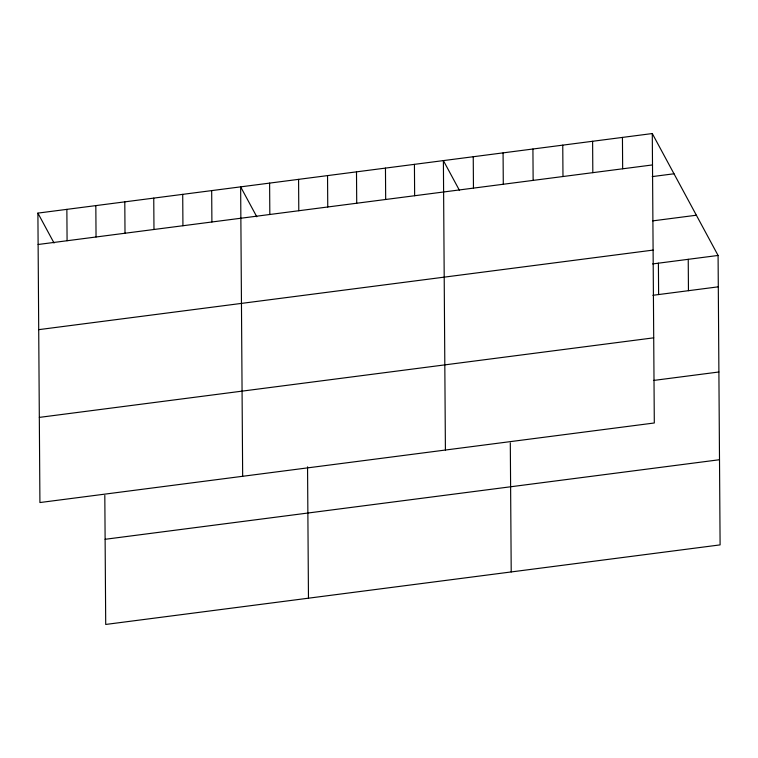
<?xml version="1.0" encoding="UTF-8"?>
<svg xmlns="http://www.w3.org/2000/svg" width="758" height="758" viewBox="0 0 758 758"><rect width="100%" height="100%" fill="white"/><g stroke="black" fill="none" stroke-linecap="round" stroke-linejoin="round"><path stroke-width="1.14" d="M652.287 133.55L654.306 422.983L39.918 502.545L37.9 213.112L652.287 133.55L718.082 255.455L720.1 544.888L105.713 624.45L104.812 495.419M38.118 244.493L652.505 164.931M652.193 176.605L673.995 173.781M652.752 220.872L696.365 215.225M38.715 329.654L653.093 250.093M652.657 263.926L718.082 255.455M652.875 295.298L718.3 286.827M39.331 417.393L653.709 337.831M653.472 380.459L718.897 371.989M105.125 539.289L719.503 459.727M459.538 190.514L443.392 160.601L445.41 450.034M256.791 216.769L240.646 186.856L242.664 476.289M37.9 213.112L54.045 243.024M688.236 259.312L688.454 290.693M658.399 263.178L658.617 294.559M622.441 137.416L622.659 168.797M592.604 141.282L592.822 172.663M562.758 145.148L562.976 176.529M532.921 149.013L533.139 180.385M510.305 442.909L511.214 571.939M503.075 152.879L503.293 184.251M473.238 156.745L473.456 188.117M414.427 164.353L414.645 195.735M385.462 168.105L385.68 199.487M356.497 171.858L356.724 203.239M327.541 175.61L327.759 206.991M307.549 466.852L308.468 598.195M298.576 179.362L298.794 210.733M269.611 183.114L269.829 214.486M211.681 190.609L211.899 221.99M182.716 194.361L182.934 225.742M153.751 198.113L153.978 229.494M124.795 201.865L125.013 233.246M95.83 205.617L96.048 236.989M66.865 209.369L67.083 240.741"/></g></svg>
